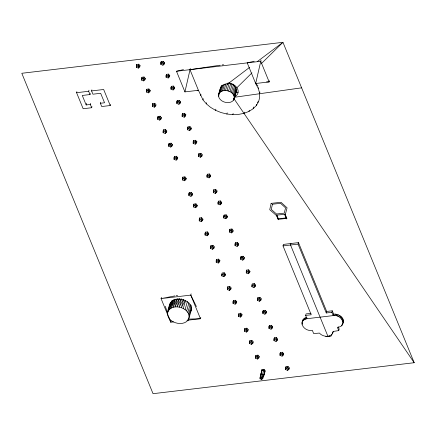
<?xml version="1.0" encoding="UTF-8"?>
<svg xmlns="http://www.w3.org/2000/svg" width="436" height="436" viewBox="0 0 436 436"><rect width="100%" height="100%" fill="white"/><g stroke="black" fill="none" stroke-linecap="round" stroke-linejoin="round"><path stroke-width="0.65" d="M331.453 334.635L331.229 335.954L330.047 336.428L325.692 336.614M188.298 318.918L188.069 320.171C184.548 324.422 178.002 324.199 173.424 321.904C164.721 318.035 167.778 309.304 170.514 302.301M333.148 331.633C331.97 338.053 322.793 337.241 319.425 333.082L313.664 333.573L312.318 330.292C306.404 331.742 299.227 325.469 303.118 319.61L304.829 318.1L306.928 317.343M302.399 321.654L303.118 319.61M332.728 333.131L333.137 331.458L338.745 330.597L337.399 327.316C348.255 326.313 340.936 313.795 333.197 315.599L306.977 318.705L304.41 319.599L302.698 321.109M343.208 322.477C344.489 317.201 338.232 313.631 333.616 314.1L332.27 310.803L326.684 311.468L326.264 312.966L331.851 312.301L332.27 310.803M254.21 61.22L247.223 62.877L255.67 83.51L258.395 88.742L259.616 93.146L259.682 97.511L258.592 101.67L256.379 105.468L253.136 108.749L248.989 111.398L244.089 113.306L238.628 114.401L232.824 114.641L226.889 114.019L221.052 112.553L215.548 110.308L210.572 107.365L206.332 103.833L202.98 99.86L198.429 90.296L184.935 91.892L190.298 68.517M257.965 86.017L255.67 83.51L261.039 60.135M227.554 83.178C230.966 83.352 234.552 85.102 236.012 88.328C237.233 92.296 234.541 96.481 233.473 100.182C232.666 101.207 231.521 101.882 230.29 102.275C226.845 103.207 222.97 102.166 220.409 99.691C216.616 96.296 219.858 91.14 220.703 87.249M234.034 99.163C235.914 91.353 222.322 87.086 218.801 94.002M233.473 100.182L236.377 90.683M188.417 318.923L188.069 320.171C193.742 309.189 172.83 301.385 167.882 311.664M139.727 66.937L140.06 65.689L138.784 64.206L136.73 64.452L136.359 65.689L136.364 67.335L138.446 68.109L139.727 66.937L138.441 65.438L136.359 65.689M144.97 79.728L145.297 78.48L144.027 77.003L141.967 77.248L141.602 78.48L141.602 80.131L143.684 80.9L144.97 79.728L143.684 78.235L141.602 78.48M149.87 91.696L150.202 90.448L148.927 88.971L146.872 89.216L146.501 90.448L146.507 92.1L148.589 92.868L149.87 91.696L148.583 90.203L146.501 90.448M164.214 64.032L164.541 62.784L163.271 61.307L161.211 61.547L160.846 62.784L160.846 64.435L162.928 65.204L164.214 64.032L162.928 62.539L160.846 62.784M155.734 106.003L156.061 104.754L154.791 103.278L152.731 103.523L152.366 104.754L152.366 106.406L154.448 107.174L155.734 106.003L154.442 104.509L152.366 104.754M169.451 76.829L169.784 75.581L168.509 74.098L166.454 74.343L166.083 75.575L166.089 77.227L168.165 78L169.451 76.829L168.165 75.33L166.083 75.575M161.026 118.935L161.358 117.687L160.088 116.205L158.028 116.45L157.663 117.687L157.663 119.333L159.745 120.107L161.026 118.935L159.74 117.437L157.663 117.687M174.356 88.797L174.683 87.549L173.414 86.066L171.353 86.312L170.988 87.543L170.988 89.195L173.07 89.969L174.356 88.797L173.07 87.298L170.988 87.543M166.492 132.277L166.825 131.029L165.549 129.552L163.495 129.797L163.124 131.029L163.129 132.68L165.211 133.449L166.492 132.277L165.206 130.784L163.124 131.029M180.215 103.103L180.548 101.855L179.272 100.373L177.218 100.618L176.847 101.85L176.847 103.501L178.929 104.275L180.215 103.103L178.929 101.604L176.847 101.85M172.073 145.897L172.405 144.648L171.13 143.172L169.07 143.411L168.705 144.648L168.705 146.3L170.787 147.068L172.073 145.897L170.787 144.403L168.705 144.648M185.513 116.031L185.84 114.782L184.57 113.306L182.51 113.551L182.144 114.782L182.144 116.434L184.226 117.202L185.513 116.031L184.226 114.537L182.144 114.782M177.425 158.966L177.757 157.718L176.482 156.241L174.427 156.48L174.057 157.718L174.057 159.363L176.139 160.137L177.425 158.966L176.139 157.472L174.057 157.718M190.979 129.378L191.306 128.13L190.036 126.647L187.976 126.892L187.611 128.124L187.611 129.775L189.693 130.549L190.979 129.378L189.693 127.879L187.611 128.124M185.878 179.599L186.21 178.351L184.935 176.874L182.88 177.114L182.51 178.351L182.51 180.003L184.591 180.771L185.878 179.599L184.591 178.106L182.51 178.351M196.554 142.997L196.887 141.749L195.611 140.267L193.557 140.512L193.186 141.744L193.192 143.395L195.274 144.169L196.554 142.997L195.268 141.498L193.186 141.744M201.912 156.066L202.239 154.818L200.969 153.336L198.909 153.581L198.544 154.813L198.544 156.464L200.625 157.238L201.912 156.066L200.62 154.567L198.544 154.813M192.243 195.148L192.576 193.9L191.3 192.418L189.246 192.663L188.875 193.895L188.881 195.546L190.963 196.32L192.243 195.148L190.957 193.649L188.875 193.895M196.919 206.566L197.252 205.318L195.977 203.835L193.922 204.081L193.551 205.312L193.557 206.964L195.639 207.738L196.919 206.566L195.633 205.067L193.551 205.312M210.359 176.7L210.692 175.452L209.416 173.969L207.362 174.215L206.991 175.446L206.996 177.098L209.078 177.872L210.359 176.7L209.073 175.201L206.991 175.446M202.615 220.458L202.942 219.21L201.672 217.728L199.612 217.973L199.247 219.21L199.247 220.856L201.328 221.63L202.615 220.458L201.323 218.959L199.247 219.21M216.73 192.243L217.057 190.995L215.787 189.513L213.727 189.758L213.362 190.995L213.362 192.641L215.444 193.415L216.73 192.243L215.439 190.745L213.362 190.995M208.419 234.628L208.746 233.38L207.476 231.898L205.416 232.143L205.051 233.374L205.051 235.026L207.133 235.8L208.419 234.628L207.127 233.129L205.051 233.374M221.406 203.661L221.733 202.413L220.463 200.931L218.403 201.176L218.038 202.413L218.038 204.059L220.12 204.833L221.406 203.661L220.12 202.162L218.038 202.413M213.94 248.106L214.267 246.858L212.997 245.381L210.937 245.626L210.572 246.858L210.572 248.509L212.654 249.278L213.94 248.106L212.654 246.613L210.572 246.858M227.096 217.553L227.429 216.305L226.153 214.828L224.099 215.068L223.728 216.305L223.728 217.956L225.81 218.725L227.096 217.553L225.81 216.06L223.728 216.305M219.575 261.862L219.902 260.614L218.632 259.137L216.572 259.382L216.207 260.614L216.207 262.265L218.289 263.033L219.575 261.862L218.289 260.368L216.207 260.614M232.9 231.723L233.233 230.475L231.957 228.993L229.903 229.238L229.532 230.475L229.532 232.121L231.614 232.895L232.9 231.723L231.614 230.224L229.532 230.475M225.15 275.481L225.483 274.233L224.208 272.756L222.153 272.996L221.782 274.233L221.788 275.884L223.87 276.653L225.15 275.481L223.864 273.988L221.782 274.233M238.421 245.206L238.754 243.958L237.478 242.476L235.424 242.721L235.053 243.953L235.059 245.604L237.135 246.378L238.421 245.206L237.135 243.708L235.053 243.953M230.786 289.237L231.118 287.989L229.843 286.512L227.788 286.757L227.418 287.989L227.423 289.64L229.5 290.409L230.786 289.237L229.5 287.744L227.418 287.989M244.056 258.962L244.389 257.714L243.114 256.232L241.059 256.477L240.688 257.709L240.688 259.36L242.77 260.134L244.056 258.962L242.77 257.463L240.688 257.709M236.421 302.998L236.753 301.75L235.478 300.268L233.424 300.513L233.053 301.745L233.053 303.396L235.135 304.17L236.421 302.998L235.135 301.499L233.053 301.745M249.637 272.582L249.964 271.334L248.694 269.851L246.634 270.097L246.269 271.328L246.269 272.98L248.351 273.754L249.637 272.582L248.346 271.083L246.269 271.328M241.718 315.926L242.051 314.678L240.776 313.201L238.721 313.44L238.35 314.678L238.35 316.323L240.432 317.097L241.718 315.926L240.432 314.432L238.35 314.678M255.273 286.338L255.6 285.09L254.33 283.607L252.27 283.852L251.904 285.084L251.904 286.735L253.986 287.509L255.273 286.338L253.981 284.839L251.904 285.084M247.861 330.919L248.193 329.671L246.918 328.194L244.858 328.439L244.492 329.671L244.492 331.322L246.574 332.09L247.861 330.919L246.574 329.425L244.492 329.671M260.902 300.093L261.235 298.845L259.965 297.363L257.905 297.608L257.54 298.84L257.54 300.491L259.622 301.265L260.902 300.093L259.616 298.595L257.54 298.84M252.875 343.165L253.207 341.917L251.932 340.434L249.877 340.68L249.506 341.917L249.506 343.563L251.588 344.336L252.875 343.165L251.588 341.666L249.506 341.917M266.2 313.026L266.532 311.778L265.257 310.296L263.202 310.541L262.832 311.773L262.837 313.424L264.919 314.198L266.2 313.026L264.914 311.527L262.832 311.773M258.902 357.874L259.229 356.626L257.959 355.149L255.899 355.389L255.534 356.626L255.534 358.278L257.616 359.046L258.902 357.874L257.616 356.381L255.534 356.626M272.342 328.019L272.674 326.771L271.399 325.289L269.344 325.534L268.974 326.766L268.979 328.417L271.061 329.191L272.342 328.019L271.056 326.52L268.974 326.766M262.81 377.56L263.295 375.739M261.306 373.232L260.047 377.451L260.047 378.802L261.753 379.434L262.804 378.475L264.581 371.766M262.99 376.214L263.736 375.532L264.799 371.532L264.08 370.698M262.935 376.726L263.753 375.985L264.854 371.815L263.682 370.453L261.785 370.676L260.554 375.843M277.356 340.26L277.688 339.012L276.419 337.535L274.358 337.775L273.993 339.012L273.993 340.658L276.075 341.432L277.356 340.26L276.07 338.767L273.993 339.012M283.384 354.975L283.716 353.727L282.441 352.244L280.386 352.49L280.016 353.721L280.021 355.373L282.097 356.147L283.384 354.975L282.097 353.476L280.016 353.721M288.975 369.194L289.308 367.946L288.033 366.469L285.978 366.714L285.607 367.946L285.613 369.597L287.695 370.366L288.975 369.194L287.689 367.701L285.607 367.946M138.446 68.109L138.79 66.85L140.06 65.689M143.684 80.9L144.027 79.641L145.297 78.48M148.589 92.868L148.932 91.609L150.202 90.448M162.928 65.204L163.271 63.945L164.541 62.784M154.448 107.174L154.791 105.915L155.641 105.141M168.165 78L168.514 76.736L169.784 75.581M159.745 120.107L160.088 118.848L161.358 117.687M173.07 89.969L173.414 88.704L174.683 87.549M165.211 133.449L165.555 132.19L166.825 131.029M178.929 104.275L179.272 103.01L180.548 101.855M170.787 147.068L171.13 145.809L172.405 144.648M184.226 117.202L184.57 115.943L185.84 114.782M176.139 160.137L176.487 158.878L177.757 157.718M189.693 130.549L190.036 129.285L191.306 128.13M184.591 180.771L184.935 179.512L186.21 178.351M195.274 144.169L195.617 142.904L196.887 141.749M200.625 157.238L200.969 155.974L202.239 154.818M190.963 196.32L191.306 195.055L192.576 193.9M195.639 207.738L195.982 206.473L197.252 205.318M209.078 177.872L209.422 176.607L210.692 175.452M201.328 221.63L201.672 220.371L202.942 219.21M215.444 193.415L215.787 192.156L217.057 190.995M207.133 235.8L207.476 234.535L208.746 233.38M220.12 204.833L220.463 203.574L221.733 202.413M212.654 249.278L212.997 248.019L214.267 246.858M225.81 218.725L226.159 217.466L227.429 216.305M218.289 263.033L218.632 261.774L219.902 260.614M231.614 232.895L231.957 231.636L232.808 230.862M223.87 276.653L224.213 275.394L225.483 274.233M237.135 246.378L237.484 245.114L238.754 243.958M229.5 290.409L229.848 289.15L231.118 287.989M242.77 260.134L243.119 258.87L244.389 257.714M235.135 304.17L235.484 302.906L236.753 301.75M248.351 273.754L248.694 272.489L249.964 271.334M240.432 317.097L240.776 315.838L242.051 314.678M253.986 287.509L254.33 286.245L255.6 285.09M246.574 332.09L246.918 330.831L248.193 329.671M259.622 301.265L259.965 300.001L261.235 298.845M251.588 344.336L251.937 343.078L253.207 341.917M264.919 314.198L265.262 312.934L266.532 311.778M257.616 359.046L257.959 357.787L259.229 356.626M271.061 329.191L271.405 327.927L272.674 326.771M262.265 377.14L261.927 378.366L260.494 377.838L260.494 376.699M261.753 379.434L262.254 377.587M276.075 341.432L276.419 340.173L277.263 339.399M282.097 356.147L282.446 354.882L283.716 353.727M287.695 370.366L288.038 369.107L289.308 367.946M138.441 65.438L138.784 64.206M143.684 78.235L144.027 77.003M148.583 90.203L148.927 88.971M162.928 62.539L163.271 61.307M154.442 104.509L154.791 103.278M168.165 75.33L168.509 74.098M159.74 117.437L160.088 116.205M173.07 87.298L173.414 86.066M165.206 130.784L165.549 129.552M178.929 101.604L179.272 100.373M170.787 144.403L171.13 143.172M184.226 114.537L184.57 113.306M176.139 157.472L176.482 156.241M189.693 127.879L190.036 126.647M184.591 178.106L184.935 176.874M195.268 141.498L195.611 140.267M200.62 154.567L200.969 153.336M190.957 193.649L191.3 192.418M195.633 205.067L195.977 203.835M209.073 175.201L209.416 173.969M201.323 218.959L201.672 217.728M215.439 190.745L215.787 189.513M207.127 233.129L207.476 231.898M220.12 202.162L220.463 200.931M212.654 246.613L212.997 245.381M225.81 216.06L226.153 214.828M218.289 260.368L218.632 259.137M231.614 230.224L231.957 228.993M223.864 273.988L224.208 272.756M237.135 243.708L237.478 242.476M229.5 287.744L229.843 286.512M242.77 257.463L243.114 256.232M235.135 301.499L235.478 300.268M248.346 271.083L248.694 269.851M240.432 314.432L240.776 313.201M253.981 284.839L254.33 283.607M246.574 329.425L246.918 328.194M259.616 298.595L259.965 297.363M251.588 341.666L251.932 340.434M264.914 311.527L265.257 310.296M257.616 356.381L257.959 355.149M271.056 326.52L271.399 325.289M262.804 378.475L261.747 377.249L264.014 369.314L261.954 369.559L261.589 371.892M276.07 338.767L276.419 337.535M282.097 353.476L282.441 352.244M287.689 367.701L288.033 366.469M91.98 106.673L91.68 107.725L83.151 108.738L76.583 92.705L76.878 91.653M90.639 103.397L90.345 104.455L86.159 104.951L82.273 95.462L90.012 94.541L88.671 91.271L88.971 90.219M86.159 104.951L86.601 103.37M90.012 94.541L90.312 93.489M110.531 104.471L110.237 105.528L101.702 106.537L100.362 103.267L104.547 102.771L100.662 93.282L92.917 94.198L91.576 90.928L91.876 89.876M100.362 103.267L100.656 102.209M200.647 95.588L200.969 94.443M202.98 99.86L203.301 98.716M206.332 103.833L206.653 102.689M161.429 297.379L161.08 298.616L170.754 322.231L173.457 321.91M218.534 95.119L220.6 87.75L220.632 88.928M219.368 92.982L221.439 85.62M218.561 96.291L219.079 94.449M219.428 93.222L219.946 91.38M220.202 92.105L222.098 85.352M215.548 110.308L215.869 109.164M221.275 91.397L223.172 84.649M222.551 90.89L224.447 84.137M223.968 90.601L225.864 83.848M225.483 90.541L227.379 83.794M227.036 90.715L229.102 83.352M228.562 91.113L230.633 83.75M167.506 313.201L169.789 305.086M230.006 91.724L232.077 84.361L233.413 84.213M170.939 302.148L168.656 310.263L172.215 300.311M172.264 300.311L169.806 309.053L173.435 299.93M231.314 92.519L233.38 85.151M173.566 299.963L171.283 308.083L175.152 299.2M232.432 93.468L234.503 86.105M226.889 114.019L227.21 112.87M175.316 299.265L173.038 307.385L177.049 298.84M233.32 94.541L235.391 87.178M233.941 95.691L236.012 88.328M177.272 298.867L174.989 306.988L179.12 298.72M171.103 320.994L170.754 322.231L169.223 317.779M234.274 96.874L236.345 89.511M179.354 298.785L177.076 306.906L181.245 298.916M232.824 114.641L233.146 113.496M181.49 299.025L179.207 307.14L183.311 299.499M183.594 299.576L181.311 307.691L185.316 300.3M183.3 308.53L185.578 300.409M185.098 309.625L187.376 301.505M191.132 293.859L190.783 295.096L200.456 318.711L186.957 320.307M186.635 310.933L188.919 302.818M187.856 312.405L190.14 304.29M244.089 113.306L244.411 112.161M188.717 313.991L191.175 305.249M189.175 315.62L191.633 306.879M188.843 318.771L191.677 308.492M248.989 111.398L249.31 110.254M258.395 88.742L258.717 87.598M253.136 108.749L253.621 107.033M259.616 93.146L259.943 92.001M256.379 105.468L256.7 104.318M200.805 317.473L200.456 318.711L188.314 319.147M269.486 80.764L269.165 81.908L255.67 83.51M306.977 318.705L305.631 315.413L311.217 314.748L283.013 245.904L283.433 244.405L298.486 242.623L326.684 311.468M290.959 243.511L290.54 245.01L327.927 336.292M326.264 312.966L298.06 244.116L298.486 242.623M301.979 323.152L302.628 320.585M302.034 324.275L302.312 323.278M303.445 320.269L303.865 318.771M304.41 319.599L304.829 318.1M305.631 315.413L306.05 313.915L311.015 313.326M305.56 319.119L305.985 317.621M333.616 314.1L333.197 315.599L331.851 312.301M334.804 315.648L335.224 314.154M336.221 315.828L336.647 314.329M332.205 334.08L332.624 332.581M337.627 316.214L338.047 314.721M338.957 316.808L339.377 315.31M340.167 317.582L340.587 316.084M341.208 318.498L341.628 317.005M338.745 330.597L339.164 329.098L338.271 326.913M342.037 319.534L342.462 318.035M342.631 320.64L343.05 319.141M341.546 325.79L341.824 324.787M342.958 321.779L343.377 320.28M342.293 324.951L342.712 323.452M342.783 323.975L343.432 321.408M136.364 67.335L136.73 64.452M141.602 80.131L141.967 77.248M146.507 92.1L146.872 89.216M160.846 64.435L161.211 61.547M152.366 106.406L152.731 103.523M166.089 77.227L166.454 74.343M157.663 119.333L158.028 116.45M170.988 89.195L171.353 86.312M163.129 132.68L163.495 129.797M176.847 103.501L177.218 100.618M168.705 146.3L169.07 143.411M182.144 116.434L182.51 113.551M174.057 159.363L174.427 156.48M187.611 129.775L187.976 126.892M182.51 180.003L182.88 177.114M193.192 143.395L193.557 140.512M198.544 156.464L198.909 153.581M188.881 195.546L189.246 192.663M193.557 206.964L193.922 204.081M206.996 177.098L207.362 174.215M199.247 220.856L199.612 217.973M213.362 192.641L213.727 189.758M205.051 235.026L205.416 232.143M218.038 204.059L218.403 201.176M210.572 248.509L210.937 245.626M223.728 217.956L224.099 215.068M216.207 262.265L216.572 259.382M229.532 232.121L229.903 229.238M221.788 275.884L222.153 274.631L224.213 275.394M235.059 245.604L235.424 242.721M227.423 289.64L227.788 286.757M240.688 259.36L241.059 256.477M233.053 303.396L233.424 300.513M246.269 272.98L246.634 270.097M238.35 316.323L238.721 315.075L240.776 315.838M251.904 286.735L252.27 285.482L254.33 286.245M244.492 331.322L244.858 328.439M257.54 300.491L257.905 297.608M249.506 343.563L249.877 340.68M262.837 313.424L263.202 310.541M255.534 358.278L255.899 355.389M268.979 328.417L269.344 325.534M260.047 378.802L260.946 375.739M273.993 340.658L274.358 337.775M280.021 355.373L280.386 352.49M285.613 369.597L285.978 366.714M260.793 375.881L260.793 374.437L261.971 370.486M260.674 376.099L261.028 374.895M257.496 102.667L258.128 101.583M329.322 335.758L328.542 336.717M236.922 87.701L251.943 72.888M261.638 63.334L282.959 42.314L414.2 362.719L153.041 393.686L21.8 73.281L282.959 42.314L257.589 61.378M227.178 84.361L249.496 67.46M220.251 90.11A8.055 5.864 15.7 0 1 224.24 84.709L228.987 82.873A10.164 7.396 15.7 0 1 237.707 89.151A10.164 7.396 15.7 0 1 234.699 96.825M184.935 91.892L176.482 71.264L183.474 69.607M224.24 84.709L225.663 84.421M174.961 295.88L161.08 298.616L190.783 295.096L196.413 306.573M176.28 295.619L177.605 295.357M220.185 65.215L189.976 69.662L198.429 90.296L197.127 90.285M222.197 64.92L223.537 64.719M234.464 97.266L301.608 87.838M176.482 71.264L260.717 61.28L269.165 81.908L266.565 81.886M76.583 92.705L88.671 91.271M91.576 90.928L103.67 89.494L110.237 105.528M283.013 245.904L298.06 244.116M261.589 370.796L263.671 370.546L264.957 372.044L265.29 370.796L264.014 369.314M260.793 374.437L262.614 374.224L263.736 375.532M260.554 374.797L262.526 374.562L263.753 375.985M260.047 377.451L261.747 377.249M276.838 216.267L277.329 216.218M285.073 215.373L285.569 215.319M277.296 217.428L277.786 217.373M285.531 216.534L286.027 216.479M277.748 218.589L278.244 218.534M285.989 217.689L286.485 217.64M278.402 218.768L286.087 217.935L286.288 218.447L278.604 219.281M236.105 91.8L238.018 92.481M161.216 63.182L163.271 63.945M166.454 75.973L168.514 76.736M136.73 66.081L138.79 66.85M171.359 87.941L173.414 88.704M141.972 78.878L144.027 79.641M146.872 90.846L148.932 91.609M177.218 102.247L179.272 103.01M182.515 115.18L184.57 115.943M152.731 105.152L154.791 105.915M187.981 128.522L190.036 129.285M158.028 118.08L160.088 118.848M193.557 142.141L195.617 142.904M163.495 131.427L165.555 132.19M198.909 155.211L200.969 155.974M169.075 145.046L171.13 145.809M174.427 158.115L176.487 158.878M207.362 175.844L209.422 176.607M182.88 178.749L184.935 179.512M213.733 191.388L215.787 192.156M218.409 202.805L220.463 203.574M189.246 194.293L191.306 195.055M224.099 216.703L226.159 217.466M193.922 205.71L195.982 206.473M199.612 219.602L201.672 220.371M229.903 230.873L231.957 231.636M235.424 244.351L237.484 245.114M205.416 233.772L207.476 234.535M241.059 258.107L243.119 258.87M210.942 247.256L212.997 248.019M246.64 271.726L248.694 272.489M216.578 261.011L218.632 261.774M257.905 299.238L259.965 300.001M227.788 288.387L229.848 289.15M263.202 312.171L265.262 312.934M233.424 302.143L235.484 302.906M269.344 327.163L271.405 327.927M274.358 339.41L276.419 340.173M244.863 330.068L246.918 330.831M249.877 342.309L251.937 343.078M280.386 354.119L282.446 354.882M255.905 357.024L257.959 357.787M285.978 368.344L288.038 369.107M260.897 376.933L262.101 377.38M233.892 98.574L414.2 362.719M90.345 104.455L91.68 107.725M165.282 306.323L167.691 313.321M261.954 369.559L261.96 370.649M261.785 370.676L261.785 372.18M169.757 306.96A11.08 8.066 15.7 0 1 182.477 299.527A11.08 8.066 15.7 0 1 190.276 312.318M235.974 90.699A8.055 5.864 15.7 0 1 235.173 94.007M271.138 203.356L269.748 209.705L276.075 215.21L285.417 214.196L287.062 207.819L280.991 202.288L271.138 203.356M272.429 204.217L271.285 209.454L276.511 214.005L284.223 213.166L285.58 207.901L280.566 203.329L272.429 204.217M276.871 215.057L276.38 215.112L278.206 219.749L278.702 219.695L276.871 215.057M285.111 214.158L284.621 214.212L286.447 218.85L286.937 218.796L285.111 214.158"/></g></svg>
